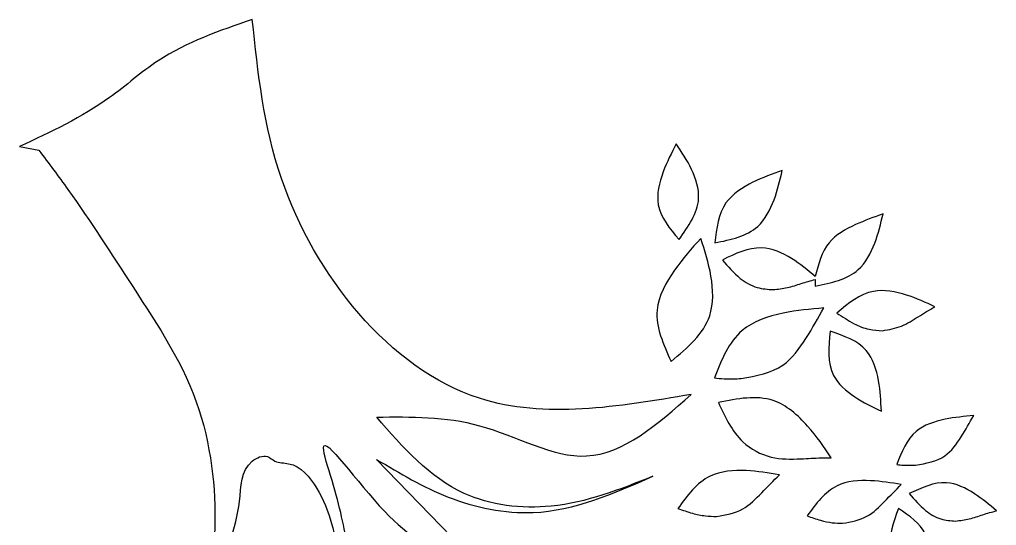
# Model space of a CAD drawing. Extents: x 1 to 437, y 7 to 187.
# Drawn here: x 123.44 to 138.56, y 63.18 to 71.01 of the extents above; entities that cross this region are included whole.
import ezdxf

# ---------------------------------------------------------------- set-up
doc = ezdxf.new("R2010")
doc.units = 0
doc.layers.add('Base', color=7, linetype='CONTINUOUS')

msp = doc.modelspace()

# ---------------------------------------------------------------- linework, layer by layer
at = {"layer": 'Base', "color": 7}
for p, q in [((127.041405, 71.010606), (127.041405, 71.010606)), ((123.438889, 69.046021), (123.737446, 68.987739)), ((131.211859, 61.886266), (128.965926, 64.203181))]:
    msp.add_line(p, q, dxfattribs=at)
at = {"layer": 'Base', "color": 3}
for p, q in [((133.64604, 67.606682), (133.64604, 67.606682)), ((134.201665, 67.553765), (134.201665, 67.553765)), ((135.101248, 66.830571), (135.101248, 66.830571)), ((136.794581, 66.195571), (136.794581, 66.195571)), ((133.522568, 65.719321), (133.522568, 65.719321)), ((134.607359, 65.454751), (134.607359, 65.454737)), ((136.776943, 64.952029), (136.776943, 64.952029)), ((135.533401, 64.211196), (135.533401, 64.211196)), ((137.306109, 64.114196), (137.306109, 64.114182)), ((134.228123, 63.320432), (134.228123, 63.320432)), ((136.17722, 63.214598), (136.17722, 63.214598)), ((137.92347, 63.249876), (137.92347, 63.249876))]:
    msp.add_line(p, q, dxfattribs=at)
at = {"layer": 'Base', "color": 7}
for points, knots in [([(127.041405, 71.010606), (126.531971, 70.836548), (125.721366, 70.559588), (124.689441, 69.627414), (123.920984, 69.270151), (123.438889, 69.046021)], [0, 0, 0, 0, 1.592803, 2.534449, 4.119721, 4.119721, 4.119721, 4.119721]), ([(133.835473, 65.207813), (132.70014, 65.01628), (129.977833, 64.557022), (127.374187, 67.857417), (127.128265, 70.187584), (127.041405, 71.010606)], [0, 0, 0, 0, 3.276548, 7.856521, 10.357551, 10.357551, 10.357551, 10.357551]), ([(123.737446, 68.987739), (123.889351, 68.786202), (124.403723, 68.103764), (125.250331, 66.769142), (126.35034, 65.133629), (126.541774, 63.031443), (126.297788, 62.012596), (125.471249, 60.612896), (126.133064, 61.679545), (126.467859, 62.361951), (126.883259, 63.336283), (126.858982, 64.120415), (127.252204, 64.294223), (127.407846, 64.142838), (127.740288, 64.164366), (128.217598, 63.58495), (128.386983, 62.664829), (128.577019, 61.642427), (128.635796, 61.184076), (128.840652, 60.874219), (128.741947, 61.146406), (128.721947, 61.392093), (128.673158, 62.034616), (128.515973, 62.884933), (128.370982, 63.607595), (127.948841, 64.884113), (129.154415, 63.133233), (130.107624, 62.704491), (130.839119, 62.162462), (131.211859, 61.886266)], [0, 0, 0, 0, 0.756962, 2.56319, 4.736698, 6.674565, 8.263428, 8.96789, 9.505718, 10.687118, 11.889526, 12.540488, 12.787434, 12.920591, 13.137296, 13.716579, 14.884496, 16.062088, 16.55655, 16.66438, 16.775228, 17.100709, 17.634801, 18.57794, 19.668275, 20.191232, 21.551378, 22.831689, 24.161905, 24.161905, 24.161905, 24.161905]), ([(128.966776, 64.857194), (129.498351, 64.864474), (130.60347, 64.87961), (132.305622, 63.8626), (133.310826, 64.746486), (133.835473, 65.207813)], [0, 0, 0, 0, 1.595881, 3.317757, 5.197608, 5.197608, 5.197608, 5.197608]), ([(133.24157, 63.9423), (132.729209, 63.738098), (131.791602, 63.364415), (130.090546, 63.568265), (129.373977, 64.390147), (128.966776, 64.857194)], [0, 0, 0, 0, 1.641786, 3.004424, 4.797974, 4.797974, 4.797974, 4.797974]), ([(128.965926, 64.203181), (129.323933, 63.989098), (130.065038, 63.545929), (131.608342, 63.224698), (132.634804, 63.675701), (133.24157, 63.9423)], [0, 0, 0, 0, 1.250709, 2.589077, 4.523995, 4.523995, 4.523995, 4.523995])]:
    msp.add_open_spline(points, degree=3, knots=knots, dxfattribs=at)
at = {"layer": 'Base', "color": 3}
for points, knots in [([(133.601943, 69.088348), (133.529648, 68.947221), (133.380408, 68.655887), (133.241807, 68.085746), (133.502555, 67.776728), (133.64604, 67.606682)], [0, 0, 0, 0, 0.481396, 0.99376, 1.620696, 1.620696, 1.620696, 1.620696]), ([(133.64604, 67.606682), (133.790896, 67.810089), (134.032239, 68.148984), (133.857143, 68.70627), (133.686685, 68.961474), (133.601943, 69.088348)], [0, 0, 0, 0, 0.700647, 1.167346, 1.628755, 1.628755, 1.628755, 1.628755]), ([(134.201665, 67.553765), (134.44778, 67.604871), (134.860575, 67.690589), (135.137705, 68.214381), (135.207694, 68.521646), (135.242359, 68.673835)], [0, 0, 0, 0, 0.709999, 1.190839, 1.662727, 1.662727, 1.662727, 1.662727]), ([(135.242359, 68.673835), (135.090839, 68.619597), (134.776085, 68.50693), (134.275666, 68.186596), (134.227912, 67.77822), (134.201665, 67.553765)], [0, 0, 0, 0, 0.487884, 1.01348, 1.65491, 1.65491, 1.65491, 1.65491]), ([(135.753887, 66.883487), (136.000342, 66.934778), (136.413984, 67.020861), (136.696686, 67.543188), (136.768093, 67.851237), (136.803401, 68.003557)], [0, 0, 0, 0, 0.712131, 1.195215, 1.667719, 1.667719, 1.667719, 1.667719]), ([(136.803401, 68.003557), (136.661324, 67.952154), (136.365597, 67.845162), (135.893835, 67.583667), (135.802563, 67.224801), (135.753887, 67.033418)], [0, 0, 0, 0, 0.457981, 0.953269, 1.51924, 1.51924, 1.51924, 1.51924]), ([(133.981179, 67.624321), (133.841833, 67.467939), (133.5541, 67.145029), (133.183612, 66.468522), (133.402513, 65.98468), (133.522568, 65.719321)], [0, 0, 0, 0, 0.635807, 1.312871, 2.135199, 2.135199, 2.135199, 2.135199]), ([(133.522568, 65.719321), (133.77438, 65.931134), (134.193365, 66.283564), (134.168173, 67.050455), (134.043181, 67.434043), (133.981179, 67.624321)], [0, 0, 0, 0, 0.925731, 1.5403, 2.145226, 2.145226, 2.145226, 2.145226]), ([(135.753887, 67.033418), (135.637881, 67.131487), (135.39697, 67.335148), (134.873564, 67.559242), (134.516857, 67.38637), (134.316318, 67.289182)], [0, 0, 0, 0, 0.458932, 0.953067, 1.5876, 1.5876, 1.5876, 1.5876]), ([(134.316318, 67.289182), (134.402819, 67.188516), (134.553878, 67.012723), (134.834612, 66.848197), (135.017746, 66.836091), (135.101248, 66.830571)], [0, 0, 0, 0, 0.397296, 0.6938, 0.942303, 0.942303, 0.942303, 0.942303]), ([(135.101248, 66.830571), (135.175371, 66.838584), (135.324276, 66.854682), (135.537792, 66.926659), (135.681825, 66.968424), (135.753887, 66.989321)], [0, 0, 0, 0, 0.222971, 0.447929, 0.673174, 0.673174, 0.673174, 0.673174]), ([(135.753887, 66.989321), (135.75347, 66.977883), (135.752621, 66.954637), (135.752894, 66.919342), (135.753554, 66.89551), (135.753887, 66.883487)], [0, 0, 0, 0, 0.034334, 0.069776, 0.105859, 0.105859, 0.105859, 0.105859]), ([(137.60597, 66.565987), (137.463745, 66.631695), (137.166394, 66.76907), (136.585792, 66.879903), (136.267149, 66.616319), (136.089026, 66.468973)], [0, 0, 0, 0, 0.474468, 0.991968, 1.647953, 1.647953, 1.647953, 1.647953]), ([(135.886179, 66.548348), (135.677343, 66.529382), (135.242086, 66.489851), (134.502415, 66.244923), (134.302986, 65.741556), (134.192845, 65.463557)], [0, 0, 0, 0, 0.635363, 1.324223, 2.173961, 2.173961, 2.173961, 2.173961]), ([(134.607359, 65.454737), (134.840454, 65.495233), (135.261408, 65.568367), (135.621649, 66.076015), (135.798037, 66.390966), (135.886179, 66.548348)], [0, 0, 0, 0, 0.678857, 1.225969, 1.772435, 1.772435, 1.772435, 1.772435]), ([(136.794581, 66.195571), (136.895026, 66.21265), (137.09458, 66.246581), (137.348105, 66.415568), (137.519833, 66.515741), (137.60597, 66.565987)], [0, 0, 0, 0, 0.302107, 0.600202, 0.900201, 0.900201, 0.900201, 0.900201]), ([(136.089026, 66.468973), (136.175475, 66.410317), (136.330781, 66.304941), (136.572868, 66.207304), (136.725478, 66.199228), (136.794581, 66.195571)], [0, 0, 0, 0, 0.313344, 0.562923, 0.769455, 0.769455, 0.769455, 0.769455]), ([(135.983193, 66.186751), (135.959976, 65.942998), (135.920963, 65.533385), (136.358869, 65.149578), (136.637512, 65.017913), (136.776943, 64.952029)], [0, 0, 0, 0, 0.685077, 1.151228, 1.618111, 1.618111, 1.618111, 1.618111]), ([(136.776943, 64.952029), (136.76924, 65.107082), (136.753289, 65.428186), (136.580618, 65.985362), (136.196949, 66.114695), (135.983193, 66.186751)], [0, 0, 0, 0, 0.471036, 0.975485, 1.610098, 1.610098, 1.610098, 1.610098]), ([(134.192845, 65.463557), (134.242693, 65.459123), (134.338194, 65.450629), (134.476676, 65.448598), (134.564905, 65.452752), (134.607359, 65.454751)], [0, 0, 0, 0, 0.150096, 0.287561, 0.41505, 0.41505, 0.41505, 0.41505]), ([(136.000831, 64.228835), (135.887816, 64.395822), (135.652287, 64.743829), (135.074991, 65.246155), (134.549809, 65.142557), (134.254581, 65.084321)], [0, 0, 0, 0, 0.61086, 1.273053, 2.123209, 2.123209, 2.123209, 2.123209]), ([(134.254581, 65.084321), (134.357908, 64.86205), (134.532444, 64.486598), (135.053752, 64.198321), (135.376899, 64.206995), (135.533401, 64.211196)], [0, 0, 0, 0, 0.717691, 1.212299, 1.6768, 1.6768, 1.6768, 1.6768]), ([(138.205693, 64.881473), (138.059079, 64.868214), (137.753293, 64.84056), (137.233365, 64.670672), (137.092658, 64.317661), (137.015068, 64.123001)], [0, 0, 0, 0, 0.446117, 0.930449, 1.525836, 1.525836, 1.525836, 1.525836]), ([(137.306109, 64.114182), (137.469595, 64.14274), (137.765164, 64.19437), (138.019318, 64.549956), (138.143645, 64.771105), (138.205693, 64.881473)], [0, 0, 0, 0, 0.47648, 0.861438, 1.244963, 1.244963, 1.244963, 1.244963]), ([(135.533401, 64.211196), (135.585579, 64.214094), (135.689702, 64.219877), (135.845411, 64.229978), (135.949144, 64.229215), (136.000831, 64.228835)], [0, 0, 0, 0, 0.156788, 0.312879, 0.467892, 0.467892, 0.467892, 0.467892]), ([(137.015068, 64.123001), (137.050039, 64.119749), (137.117098, 64.113513), (137.214309, 64.110426), (137.27631, 64.112972), (137.306109, 64.114196)], [0, 0, 0, 0, 0.105357, 0.202023, 0.291476, 0.291476, 0.291476, 0.291476]), ([(135.198262, 63.964251), (135.029654, 63.992505), (134.677165, 64.051571), (134.038407, 64.005254), (133.774841, 63.644398), (133.628401, 63.443904)], [0, 0, 0, 0, 0.517704, 1.082307, 1.788213, 1.788213, 1.788213, 1.788213]), ([(134.228123, 63.320432), (134.369404, 63.345624), (134.641039, 63.39406), (134.927559, 63.689912), (135.107872, 63.872647), (135.198262, 63.964251)], [0, 0, 0, 0, 0.419152, 0.805887, 1.194633, 1.194633, 1.194633, 1.194633]), ([(137.085623, 63.814321), (136.929271, 63.840421), (136.602449, 63.894977), (136.010255, 63.85033), (135.766138, 63.515442), (135.630415, 63.329251)], [0, 0, 0, 0, 0.479965, 1.003263, 1.658508, 1.658508, 1.658508, 1.658508]), ([(136.17722, 63.214598), (136.308948, 63.238258), (136.562762, 63.283845), (136.832044, 63.558522), (137.001087, 63.729045), (137.085623, 63.814321)], [0, 0, 0, 0, 0.391179, 0.753725, 1.116395, 1.116395, 1.116395, 1.116395]), ([(138.55847, 63.408626), (138.450278, 63.500441), (138.22443, 63.692102), (137.7402, 63.926367), (137.400136, 63.764272), (137.209095, 63.67321)], [0, 0, 0, 0, 0.429781, 0.897152, 1.496305, 1.496305, 1.496305, 1.496305]), ([(137.209095, 63.67321), (137.288031, 63.580883), (137.4256, 63.419976), (137.680274, 63.266617), (137.847299, 63.25512), (137.92347, 63.249876)], [0, 0, 0, 0, 0.363842, 0.634106, 0.860694, 0.860694, 0.860694, 0.860694]), ([(133.628401, 63.443904), (133.70303, 63.417514), (133.841709, 63.368474), (134.043595, 63.32521), (134.169863, 63.32194), (134.228123, 63.320432)], [0, 0, 0, 0, 0.237426, 0.441196, 0.615761, 0.615761, 0.615761, 0.615761]), ([(137.041526, 63.44389), (136.961402, 63.231826), (136.827534, 62.877516), (137.118844, 62.430418), (137.332018, 62.247524), (137.438401, 62.156251)], [0, 0, 0, 0, 0.634714, 1.060464, 1.484591, 1.484591, 1.484591, 1.484591]), ([(137.438401, 62.156251), (137.469132, 62.2966), (137.5326, 62.586461), (137.517851, 63.121754), (137.21128, 63.329086), (137.041526, 63.44389)], [0, 0, 0, 0, 0.436146, 0.900768, 1.477242, 1.477242, 1.477242, 1.477242]), ([(137.92347, 63.249876), (137.995717, 63.258306), (138.1408, 63.275233), (138.347156, 63.350582), (138.488028, 63.389277), (138.55847, 63.408626)], [0, 0, 0, 0, 0.21743, 0.436634, 0.655877, 0.655877, 0.655877, 0.655877]), ([(135.630415, 63.329251), (135.698839, 63.304813), (135.825182, 63.259689), (136.009161, 63.218894), (136.123984, 63.215959), (136.17722, 63.214598)], [0, 0, 0, 0, 0.217955, 0.402449, 0.561929, 0.561929, 0.561929, 0.561929])]:
    msp.add_open_spline(points, degree=3, knots=knots, dxfattribs=at)

doc.saveas('drawing.dxf')
